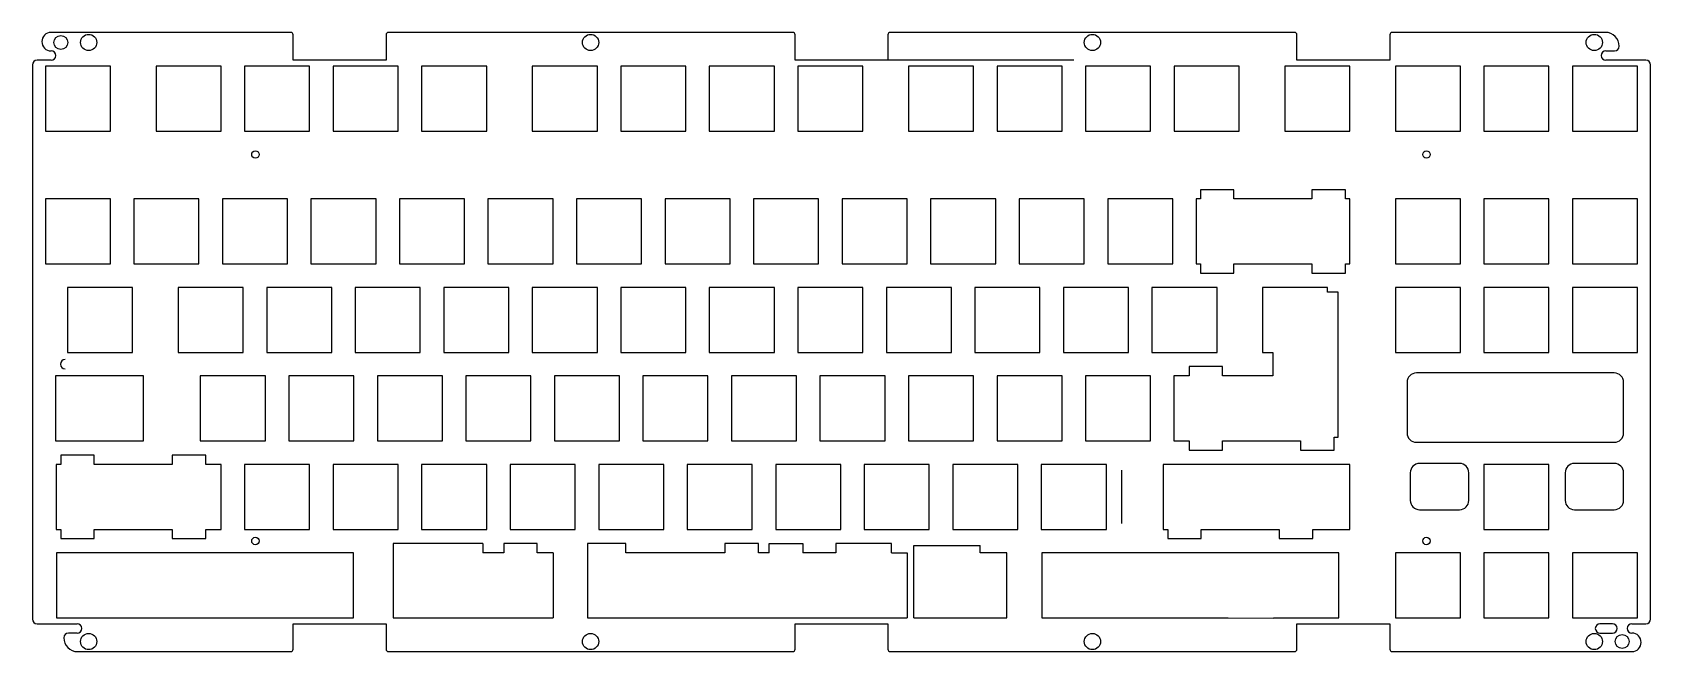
# Model space of a CAD drawing. Header units: millimetres. Extents: x 1404 to 1752, y -700 to -566.
import ezdxf

# ---------------------------------------------------------------- set-up
doc = ezdxf.new("R2010")
doc.units = ezdxf.units.MM
doc.header["$LTSCALE"] = 50
doc.header["$MEASUREMENT"] = 0
doc.layers.get('0').update_dxf_attribs({"linetype": 'CONTINUOUS'})

msp = doc.modelspace()

# ---------------------------------------------------------------- linework, layer by layer
at = {"color": 102, "linetype": 'Continuous'}
for p, q in [((1459.55, -566.34), (1407.97, -566.34)), ((1460.05, -572.34), (1460.05, -566.84)), ((1480.05, -566.84), (1480.05, -572.34)), ((1567.55, -566.34), (1480.55, -566.34)), ((1568.05, -572.34), (1568.05, -566.84)), ((1588.05, -566.84), (1588.05, -572.34)), ((1675.55, -566.34), (1588.55, -566.34)), ((1676.05, -572.34), (1676.05, -566.84)), ((1696.05, -566.84), (1696.05, -572.34)), ((1742.41, -566.34), (1696.55, -566.34)), ((1742.53, -570.34), (1744.41, -570.34)), ((1403.93, -573.34), (1403.93, -692.7)), ((1407.97, -572.34), (1404.93, -572.34)), ((1406.74, -573.64), (1406.74, -587.64)), ((1420.74, -573.64), (1406.74, -573.64)), ((1420.74, -587.64), (1420.74, -573.64)), ((1430.55, -573.64), (1430.55, -587.64)), ((1444.55, -573.64), (1430.55, -573.64)), ((1444.55, -587.64), (1444.55, -573.64)), ((1449.6, -573.64), (1449.6, -587.64)), ((1463.6, -573.64), (1449.6, -573.64)), ((1480.05, -572.34), (1460.05, -572.34)), ((1463.6, -587.64), (1463.6, -573.64)), ((1468.65, -573.64), (1468.65, -587.64)), ((1482.65, -573.64), (1468.65, -573.64)), ((1482.65, -587.64), (1482.65, -573.64)), ((1487.7, -573.64), (1487.7, -587.64)), ((1501.7, -573.64), (1487.7, -573.64)), ((1501.7, -587.64), (1501.7, -573.64)), ((1511.51, -573.64), (1511.51, -587.64)), ((1525.51, -573.64), (1511.51, -573.64)), ((1525.51, -587.64), (1525.51, -573.64)), ((1530.56, -573.64), (1530.56, -587.64)), ((1544.56, -573.64), (1530.56, -573.64)), ((1544.56, -587.64), (1544.56, -573.64)), ((1549.61, -573.64), (1549.61, -587.64)), ((1563.61, -573.64), (1549.61, -573.64)), ((1563.61, -587.64), (1563.61, -573.64)), ((1628.05, -572.34), (1568.05, -572.34)), ((1568.66, -573.64), (1568.66, -587.64)), ((1582.66, -573.64), (1568.66, -573.64)), ((1582.66, -587.64), (1582.66, -573.64)), ((1592.47, -573.64), (1592.47, -587.64)), ((1606.47, -573.64), (1592.47, -573.64)), ((1606.47, -587.64), (1606.47, -573.64)), ((1611.52, -573.64), (1611.52, -587.64)), ((1625.52, -573.64), (1611.52, -573.64)), ((1625.52, -587.64), (1625.52, -573.64)), ((1630.57, -573.64), (1630.57, -587.64)), ((1644.57, -573.64), (1630.57, -573.64)), ((1644.57, -587.64), (1644.57, -573.64)), ((1663.62, -573.64), (1649.62, -573.64)), ((1649.62, -573.64), (1649.62, -587.64)), ((1663.62, -587.64), (1663.62, -573.64)), ((1687.43, -573.64), (1673.44, -573.64)), ((1673.44, -573.64), (1673.44, -587.64)), ((1696.05, -572.34), (1676.05, -572.34)), ((1687.43, -587.64), (1687.43, -573.64)), ((1711.25, -573.64), (1697.25, -573.64)), ((1697.25, -573.64), (1697.25, -587.64)), ((1711.25, -587.64), (1711.25, -573.64)), ((1730.3, -573.64), (1716.3, -573.64)), ((1716.3, -573.64), (1716.3, -587.64)), ((1730.3, -587.64), (1730.3, -573.64)), ((1749.35, -573.64), (1735.35, -573.64)), ((1735.35, -573.64), (1735.35, -587.64)), ((1751.17, -572.34), (1742.53, -572.34)), ((1749.35, -587.64), (1749.35, -573.64)), ((1752.17, -692.7), (1752.17, -573.34)), ((1406.74, -587.64), (1420.74, -587.64)), ((1430.55, -587.64), (1444.55, -587.64)), ((1449.6, -587.64), (1463.6, -587.64)), ((1468.65, -587.64), (1482.65, -587.64)), ((1487.7, -587.64), (1501.7, -587.64)), ((1511.51, -587.64), (1525.51, -587.64)), ((1530.56, -587.64), (1544.56, -587.64)), ((1549.61, -587.64), (1563.61, -587.64)), ((1568.66, -587.64), (1582.66, -587.64)), ((1592.47, -587.64), (1606.47, -587.64)), ((1611.52, -587.64), (1625.52, -587.64)), ((1630.57, -587.64), (1644.57, -587.64)), ((1649.62, -587.64), (1663.62, -587.64)), ((1673.44, -587.64), (1687.43, -587.64)), ((1697.25, -587.64), (1711.25, -587.64)), ((1716.3, -587.64), (1730.3, -587.64)), ((1735.35, -587.64), (1749.35, -587.64)), ((1406.74, -602.22), (1406.74, -616.22)), ((1420.74, -602.22), (1406.74, -602.22)), ((1420.74, -616.22), (1420.74, -602.22)), ((1425.79, -602.22), (1425.79, -616.22)), ((1439.78, -602.22), (1425.79, -602.22)), ((1439.78, -616.22), (1439.78, -602.22)), ((1444.84, -602.22), (1444.84, -616.22)), ((1458.83, -602.22), (1444.84, -602.22)), ((1458.83, -616.22), (1458.83, -602.22)), ((1463.89, -602.22), (1463.89, -616.22)), ((1477.88, -602.22), (1463.89, -602.22)), ((1477.88, -616.22), (1477.88, -602.22)), ((1482.94, -602.22), (1482.94, -616.22)), ((1496.93, -602.22), (1482.94, -602.22)), ((1496.93, -616.22), (1496.93, -602.22)), ((1501.98, -602.22), (1501.98, -616.22)), ((1515.98, -602.22), (1501.98, -602.22)), ((1515.98, -616.22), (1515.98, -602.22)), ((1521.03, -602.22), (1521.03, -616.22)), ((1535.03, -602.22), (1521.03, -602.22)), ((1535.03, -616.22), (1535.03, -602.22)), ((1540.09, -602.22), (1540.09, -616.22)), ((1554.08, -602.22), (1540.09, -602.22)), ((1554.08, -616.22), (1554.08, -602.22)), ((1559.14, -602.22), (1559.14, -616.22)), ((1573.13, -602.22), (1559.14, -602.22)), ((1573.13, -616.22), (1573.13, -602.22)), ((1578.19, -602.22), (1578.19, -616.22)), ((1592.18, -602.22), (1578.19, -602.22)), ((1592.18, -616.22), (1592.18, -602.22)), ((1597.24, -602.22), (1597.24, -616.22)), ((1611.23, -602.22), (1597.24, -602.22)), ((1611.23, -616.22), (1611.23, -602.22)), ((1616.29, -602.22), (1616.29, -616.22)), ((1630.28, -602.22), (1616.29, -602.22)), ((1630.28, -616.22), (1630.28, -602.22)), ((1649.33, -602.22), (1635.34, -602.22)), ((1635.34, -602.22), (1635.34, -616.22)), ((1649.33, -616.22), (1649.33, -602.22)), ((1655.3, -602.22), (1654.38, -602.22)), ((1654.38, -602.22), (1654.38, -616.22)), ((1662.5, -600.22), (1655.3, -600.22)), ((1655.3, -600.22), (1655.3, -602.22)), ((1662.5, -602.22), (1662.5, -600.22)), ((1679.3, -602.22), (1662.5, -602.22)), ((1686.5, -600.22), (1679.3, -600.22)), ((1679.3, -600.22), (1679.3, -602.22)), ((1686.5, -602.22), (1686.5, -600.22)), ((1687.43, -602.22), (1686.5, -602.22)), ((1687.43, -616.22), (1687.43, -602.22)), ((1711.25, -602.22), (1697.25, -602.22)), ((1697.25, -602.22), (1697.25, -616.22)), ((1711.25, -616.22), (1711.25, -602.22)), ((1730.3, -602.22), (1716.3, -602.22)), ((1716.3, -602.22), (1716.3, -616.22)), ((1730.3, -616.22), (1730.3, -602.22)), ((1749.35, -602.22), (1735.35, -602.22)), ((1735.35, -602.22), (1735.35, -616.22)), ((1749.35, -616.22), (1749.35, -602.22)), ((1406.74, -616.22), (1420.74, -616.22)), ((1425.79, -616.22), (1439.78, -616.22)), ((1444.84, -616.22), (1458.83, -616.22)), ((1463.89, -616.22), (1477.88, -616.22)), ((1482.94, -616.22), (1496.93, -616.22)), ((1501.98, -616.22), (1515.98, -616.22)), ((1521.03, -616.22), (1535.03, -616.22)), ((1540.09, -616.22), (1554.08, -616.22)), ((1559.14, -616.22), (1573.13, -616.22)), ((1578.19, -616.22), (1592.18, -616.22)), ((1597.24, -616.22), (1611.23, -616.22)), ((1616.29, -616.22), (1630.28, -616.22)), ((1635.34, -616.22), (1649.33, -616.22)), ((1654.38, -616.22), (1655.3, -616.22)), ((1655.3, -616.22), (1655.3, -618.22)), ((1662.5, -616.22), (1679.3, -616.22)), ((1662.5, -618.22), (1662.5, -616.22)), ((1679.3, -616.22), (1679.3, -618.22)), ((1686.5, -616.22), (1687.43, -616.22)), ((1686.5, -618.22), (1686.5, -616.22)), ((1697.25, -616.22), (1711.25, -616.22)), ((1716.3, -616.22), (1730.3, -616.22)), ((1735.35, -616.22), (1749.35, -616.22)), ((1655.3, -618.22), (1662.5, -618.22)), ((1679.3, -618.22), (1686.5, -618.22)), ((1411.5, -621.27), (1411.5, -635.27)), ((1425.5, -621.27), (1411.5, -621.27)), ((1425.5, -635.27), (1425.5, -621.27)), ((1435.31, -621.27), (1435.31, -635.27)), ((1449.31, -621.27), (1435.31, -621.27)), ((1449.31, -635.27), (1449.31, -621.27)), ((1454.36, -621.27), (1454.36, -635.27)), ((1468.36, -621.27), (1454.36, -621.27)), ((1468.36, -635.27), (1468.36, -621.27)), ((1473.41, -621.27), (1473.41, -635.27)), ((1487.41, -621.27), (1473.41, -621.27)), ((1487.41, -635.27), (1487.41, -621.27)), ((1492.46, -621.27), (1492.46, -635.27)), ((1506.46, -621.27), (1492.46, -621.27)), ((1506.46, -635.27), (1506.46, -621.27)), ((1511.51, -621.27), (1511.51, -635.27)), ((1525.51, -621.27), (1511.51, -621.27)), ((1525.51, -635.27), (1525.51, -621.27)), ((1530.56, -621.27), (1530.56, -635.27)), ((1544.56, -621.27), (1530.56, -621.27)), ((1544.56, -635.27), (1544.56, -621.27)), ((1549.61, -621.27), (1549.61, -635.27)), ((1563.61, -621.27), (1549.61, -621.27)), ((1563.61, -635.27), (1563.61, -621.27)), ((1568.66, -621.27), (1568.66, -635.27)), ((1582.66, -621.27), (1568.66, -621.27)), ((1582.66, -635.27), (1582.66, -621.27)), ((1587.71, -621.27), (1587.71, -635.27)), ((1601.71, -621.27), (1587.71, -621.27)), ((1601.71, -635.27), (1601.71, -621.27)), ((1620.76, -621.27), (1606.76, -621.27)), ((1606.76, -621.27), (1606.76, -635.27)), ((1620.76, -635.27), (1620.76, -621.27)), ((1639.81, -621.27), (1625.81, -621.27)), ((1625.81, -621.27), (1625.81, -635.27)), ((1639.81, -635.27), (1639.81, -621.27)), ((1658.86, -621.27), (1644.86, -621.27)), ((1644.86, -621.27), (1644.86, -635.27)), ((1658.86, -635.27), (1658.86, -621.27)), ((1682.67, -621.27), (1668.67, -621.27)), ((1668.67, -621.27), (1668.67, -635.27)), ((1682.67, -622.3), (1682.67, -621.27)), ((1684.9, -622.3), (1682.67, -622.3)), ((1684.9, -653.5), (1684.9, -622.3)), ((1711.25, -621.27), (1697.25, -621.27)), ((1697.25, -621.27), (1697.25, -635.27)), ((1711.25, -635.27), (1711.25, -621.27)), ((1730.3, -621.27), (1716.3, -621.27)), ((1716.3, -621.27), (1716.3, -635.27)), ((1730.3, -635.27), (1730.3, -621.27)), ((1749.35, -621.27), (1735.35, -621.27)), ((1735.35, -621.27), (1735.35, -635.27)), ((1749.35, -635.27), (1749.35, -621.27)), ((1411.5, -635.27), (1425.5, -635.27)), ((1435.31, -635.27), (1449.31, -635.27)), ((1454.36, -635.27), (1468.36, -635.27)), ((1473.41, -635.27), (1487.41, -635.27)), ((1492.46, -635.27), (1506.46, -635.27)), ((1511.51, -635.27), (1525.51, -635.27)), ((1530.56, -635.27), (1544.56, -635.27)), ((1549.61, -635.27), (1563.61, -635.27)), ((1568.66, -635.27), (1582.66, -635.27)), ((1587.71, -635.27), (1601.71, -635.27)), ((1606.76, -635.27), (1620.76, -635.27)), ((1625.81, -635.27), (1639.81, -635.27)), ((1644.86, -635.27), (1658.86, -635.27)), ((1668.67, -635.27), (1670.9, -635.27)), ((1670.9, -635.27), (1670.9, -640.32)), ((1697.25, -635.27), (1711.25, -635.27)), ((1716.3, -635.27), (1730.3, -635.27)), ((1735.35, -635.27), (1749.35, -635.27)), ((1408.88, -640.32), (1408.88, -654.32)), ((1427.88, -640.32), (1408.88, -640.32)), ((1427.88, -654.32), (1427.88, -640.32)), ((1440.07, -640.32), (1440.07, -654.32)), ((1454.07, -640.32), (1440.07, -640.32)), ((1454.07, -654.32), (1454.07, -640.32)), ((1459.12, -640.32), (1459.12, -654.32)), ((1473.12, -640.32), (1459.12, -640.32)), ((1473.12, -654.32), (1473.12, -640.32)), ((1478.17, -640.32), (1478.17, -654.32)), ((1492.17, -640.32), (1478.17, -640.32)), ((1492.17, -654.32), (1492.17, -640.32)), ((1497.22, -640.32), (1497.22, -654.32)), ((1511.22, -640.32), (1497.22, -640.32)), ((1511.22, -654.32), (1511.22, -640.32)), ((1516.27, -640.32), (1516.27, -654.32)), ((1530.27, -640.32), (1516.27, -640.32)), ((1530.27, -654.32), (1530.27, -640.32)), ((1535.32, -640.32), (1535.32, -654.32)), ((1549.32, -640.32), (1535.32, -640.32)), ((1549.32, -654.32), (1549.32, -640.32)), ((1554.37, -640.32), (1554.37, -654.32)), ((1568.37, -640.32), (1554.37, -640.32)), ((1568.37, -654.32), (1568.37, -640.32)), ((1573.42, -640.32), (1573.42, -654.32)), ((1587.42, -640.32), (1573.42, -640.32)), ((1587.42, -654.32), (1587.42, -640.32)), ((1606.47, -640.32), (1592.47, -640.32)), ((1592.47, -640.32), (1592.47, -654.32)), ((1606.47, -654.32), (1606.47, -640.32)), ((1625.52, -640.32), (1611.52, -640.32)), ((1611.52, -640.32), (1611.52, -654.32)), ((1625.52, -654.32), (1625.52, -640.32)), ((1644.57, -640.32), (1630.57, -640.32)), ((1630.57, -640.32), (1630.57, -654.32)), ((1644.57, -654.32), (1644.57, -640.32)), ((1652.85, -640.32), (1649.54, -640.32)), ((1649.54, -640.32), (1649.54, -654.32)), ((1660.05, -638.32), (1652.85, -638.32)), ((1652.85, -638.32), (1652.85, -640.32)), ((1660.05, -640.32), (1660.05, -638.32)), ((1670.9, -640.32), (1660.05, -640.32)), ((1744.36, -639.69), (1701.76, -639.69)), ((1699.76, -641.69), (1699.76, -652.62)), ((1746.36, -652.62), (1746.36, -641.69)), ((1408.88, -654.32), (1427.88, -654.32)), ((1440.07, -654.32), (1454.07, -654.32)), ((1459.12, -654.32), (1473.12, -654.32)), ((1478.17, -654.32), (1492.17, -654.32)), ((1497.22, -654.32), (1511.22, -654.32)), ((1516.27, -654.32), (1530.27, -654.32)), ((1535.32, -654.32), (1549.32, -654.32)), ((1554.37, -654.32), (1568.37, -654.32)), ((1573.42, -654.32), (1587.42, -654.32)), ((1592.47, -654.32), (1606.47, -654.32)), ((1611.52, -654.32), (1625.52, -654.32)), ((1630.57, -654.32), (1644.57, -654.32)), ((1649.54, -654.32), (1652.85, -654.32)), ((1652.85, -654.32), (1652.85, -656.32)), ((1660.05, -654.32), (1676.85, -654.32)), ((1660.05, -656.32), (1660.05, -654.32)), ((1676.85, -654.32), (1676.85, -656.32)), ((1684.05, -653.5), (1684.9, -653.5)), ((1684.05, -656.32), (1684.05, -653.5)), ((1701.76, -654.62), (1744.36, -654.62)), ((1410.04, -657.37), (1410.04, -659.37)), ((1417.24, -657.37), (1410.04, -657.37)), ((1417.24, -659.37), (1417.24, -657.37)), ((1434.04, -657.37), (1434.04, -659.37)), ((1441.24, -657.37), (1434.04, -657.37)), ((1441.24, -659.37), (1441.24, -657.37)), ((1652.85, -656.32), (1660.05, -656.32)), ((1676.85, -656.32), (1684.05, -656.32)), ((1409.04, -659.37), (1409.04, -673.37)), ((1410.04, -659.37), (1409.04, -659.37)), ((1434.04, -659.37), (1417.24, -659.37)), ((1444.55, -659.37), (1441.24, -659.37)), ((1444.55, -673.37), (1444.55, -659.37)), ((1449.6, -659.37), (1449.6, -673.37)), ((1463.6, -659.37), (1449.6, -659.37)), ((1463.6, -673.37), (1463.6, -659.37)), ((1468.65, -659.37), (1468.65, -673.37)), ((1482.65, -659.37), (1468.65, -659.37)), ((1482.65, -673.37), (1482.65, -659.37)), ((1487.7, -659.37), (1487.7, -673.37)), ((1501.7, -659.37), (1487.7, -659.37)), ((1501.7, -673.37), (1501.7, -659.37)), ((1506.75, -659.37), (1506.75, -673.37)), ((1520.75, -659.37), (1506.75, -659.37)), ((1520.75, -673.37), (1520.75, -659.37)), ((1525.8, -659.37), (1525.8, -673.37)), ((1539.8, -659.37), (1525.8, -659.37)), ((1539.8, -673.37), (1539.8, -659.37)), ((1544.85, -659.37), (1544.85, -673.37)), ((1558.85, -659.37), (1544.85, -659.37)), ((1558.85, -673.37), (1558.85, -659.37)), ((1577.9, -659.37), (1563.9, -659.37)), ((1563.9, -659.37), (1563.9, -673.37)), ((1577.9, -673.37), (1577.9, -659.37)), ((1596.95, -659.37), (1582.95, -659.37)), ((1582.95, -659.37), (1582.95, -673.37)), ((1596.95, -673.37), (1596.95, -659.37)), ((1616, -659.37), (1602, -659.37)), ((1602, -659.37), (1602, -673.37)), ((1616, -673.37), (1616, -659.37)), ((1635.05, -659.37), (1621.05, -659.37)), ((1621.05, -659.37), (1621.05, -673.37)), ((1635.05, -673.37), (1635.05, -659.37)), ((1638.32, -660.61), (1638.32, -672.14)), ((1687.43, -659.37), (1647.28, -659.37)), ((1647.28, -659.37), (1647.28, -673.37)), ((1687.43, -673.37), (1687.43, -659.37)), ((1700.45, -661.18), (1700.45, -667.13)), ((1711.04, -659.18), (1702.45, -659.18)), ((1713.04, -667.13), (1713.04, -661.18)), ((1730.3, -659.37), (1716.3, -659.37)), ((1716.3, -659.37), (1716.3, -673.37)), ((1730.3, -673.37), (1730.3, -659.37)), ((1733.78, -661.18), (1733.78, -667.13)), ((1744.36, -659.18), (1735.78, -659.18)), ((1746.36, -667.13), (1746.36, -661.18)), ((1702.45, -669.13), (1711.04, -669.13)), ((1735.78, -669.13), (1744.36, -669.13)), ((1409.04, -673.37), (1410.04, -673.37)), ((1410.04, -673.37), (1410.04, -675.37)), ((1410.04, -675.37), (1417.24, -675.37)), ((1417.24, -675.37), (1417.24, -673.37)), ((1417.24, -673.37), (1434.04, -673.37)), ((1434.04, -673.37), (1434.04, -675.37)), ((1434.04, -675.37), (1441.24, -675.37)), ((1441.24, -675.37), (1441.24, -673.37)), ((1441.24, -673.37), (1444.55, -673.37)), ((1449.6, -673.37), (1463.6, -673.37)), ((1468.65, -673.37), (1482.65, -673.37)), ((1487.7, -673.37), (1501.7, -673.37)), ((1506.75, -673.37), (1520.75, -673.37)), ((1525.8, -673.37), (1539.8, -673.37)), ((1544.85, -673.37), (1558.85, -673.37)), ((1563.9, -673.37), (1577.9, -673.37)), ((1582.95, -673.37), (1596.95, -673.37)), ((1602, -673.37), (1616, -673.37)), ((1621.05, -673.37), (1635.05, -673.37)), ((1647.28, -673.37), (1648.26, -673.37)), ((1648.26, -673.37), (1648.26, -675.37)), ((1648.26, -675.37), (1655.46, -675.37)), ((1655.46, -673.37), (1672.26, -673.37)), ((1655.46, -675.37), (1655.46, -673.37)), ((1672.26, -673.37), (1672.26, -675.37)), ((1672.26, -675.37), (1679.46, -675.37)), ((1679.46, -673.37), (1687.43, -673.37)), ((1679.46, -675.37), (1679.46, -673.37)), ((1716.3, -673.37), (1730.3, -673.37)), ((1409.12, -678.42), (1409.12, -692.42)), ((1425.51, -678.42), (1409.12, -678.42)), ((1473.03, -678.42), (1425.51, -678.42)), ((1473.03, -692.42), (1473.03, -678.42)), ((1481.58, -676.42), (1481.58, -692.42)), ((1500.88, -676.42), (1481.58, -676.42)), ((1500.88, -676.42), (1500.88, -678.42)), ((1505.38, -678.42), (1500.88, -678.42)), ((1505.38, -676.42), (1505.38, -678.42)), ((1512.58, -676.42), (1505.38, -676.42)), ((1512.58, -678.42), (1512.58, -676.42)), ((1523.42, -676.42), (1523.42, -692.42)), ((1552.92, -678.42), (1531.66, -678.42)), ((1560.22, -676.42), (1552.92, -676.42)), ((1552.92, -676.42), (1552.92, -678.42)), ((1560.22, -678.42), (1560.22, -676.42)), ((1562.51, -678.42), (1560.22, -678.42)), ((1576.82, -678.42), (1569.76, -678.42)), ((1588.78, -676.42), (1576.82, -676.42)), ((1576.82, -676.42), (1576.82, -678.42)), ((1588.78, -678.42), (1588.78, -676.42)), ((1593.62, -676.83), (1607.86, -676.83)), ((1593.62, -692.42), (1593.62, -676.83)), ((1613.62, -678.42), (1607.86, -678.42)), ((1613.62, -692.42), (1613.62, -678.42)), ((1637.43, -678.42), (1621.14, -678.42)), ((1621.14, -678.42), (1621.14, -692.42)), ((1661.24, -678.42), (1637.43, -678.42)), ((1685.05, -678.42), (1661.24, -678.42)), ((1685.05, -692.42), (1685.05, -678.42)), ((1711.25, -678.42), (1697.25, -678.42)), ((1697.25, -678.42), (1697.25, -692.42)), ((1711.25, -692.42), (1711.25, -678.42)), ((1730.3, -678.42), (1716.3, -678.42)), ((1716.3, -678.42), (1716.3, -692.42)), ((1730.3, -692.42), (1730.3, -678.42)), ((1749.35, -678.42), (1735.35, -678.42)), ((1735.35, -678.42), (1735.35, -692.42)), ((1749.35, -692.42), (1749.35, -678.42)), ((1409.12, -692.42), (1425.51, -692.42)), ((1425.51, -692.42), (1473.03, -692.42)), ((1481.58, -692.42), (1515.98, -692.42)), ((1523.42, -692.42), (1592.18, -692.42)), ((1593.62, -692.42), (1613.62, -692.42)), ((1621.14, -692.42), (1637.43, -692.42)), ((1637.43, -692.42), (1661.24, -692.42)), ((1661.24, -692.42), (1671.05, -692.46)), ((1671.05, -692.42), (1685.05, -692.42)), ((1671.05, -692.46), (1671.05, -692.42)), ((1697.25, -692.42), (1711.25, -692.42)), ((1716.3, -692.42), (1730.3, -692.42)), ((1735.35, -692.42), (1749.35, -692.42)), ((1404.93, -693.7), (1413.57, -693.7)), ((1413.57, -695.7), (1411.69, -695.7)), ((1460.05, -699.2), (1460.05, -693.7)), ((1460.05, -693.7), (1480.05, -693.7)), ((1480.05, -693.7), (1480.05, -699.2)), ((1568.05, -693.7), (1588.05, -693.7)), ((1568.05, -699.2), (1568.05, -693.7)), ((1588.05, -693.7), (1588.05, -699.2)), ((1676.05, -693.7), (1696.05, -693.7)), ((1676.05, -699.2), (1676.05, -693.7)), ((1696.05, -693.7), (1696.05, -699.2)), ((1743.97, -693.7), (1741.27, -693.7)), ((1741.27, -695.7), (1743.97, -695.7)), ((1748.14, -693.7), (1751.17, -693.7)), ((1413.69, -699.7), (1459.55, -699.7)), ((1480.55, -699.7), (1567.55, -699.7)), ((1588.55, -699.7), (1675.55, -699.7)), ((1696.55, -699.7), (1748.14, -699.7))]:
    msp.add_line(p, q, dxfattribs=at)
at = {"linetype": 'Continuous', "lineweight": 25}
for p, q in [((1473.03, -678.42), (1425.51, -678.42)), ((1473.03, -692.42), (1473.03, -678.42)), ((1425.51, -692.42), (1473.03, -692.42))]:
    msp.add_line(p, q, dxfattribs=at)
for p, q in [((1515.98, -678.42), (1512.58, -678.42)), ((1515.98, -678.42), (1515.98, -692.42)), ((1531.66, -676.42), (1523.42, -676.42)), ((1531.66, -678.42), (1531.66, -676.42)), ((1562.51, -678.42), (1562.51, -676.42)), ((1562.51, -676.42), (1569.76, -676.42)), ((1569.76, -676.42), (1569.76, -678.42)), ((1588.78, -678.42), (1592.18, -678.42)), ((1592.18, -678.42), (1592.18, -692.42)), ((1607.86, -678.42), (1607.86, -676.83))]:
    msp.add_line(p, q)
for centre, radius in [((1410.05, -568.52), 1.5), ((1416.05, -568.52), 1.75), ((1524.05, -568.52), 1.75), ((1632.05, -568.52), 1.75), ((1740.05, -568.52), 1.75), ((1451.93, -592.64), 0.8), ((1703.93, -592.64), 0.8), ((1451.93, -675.87), 0.8), ((1703.93, -675.87), 0.8), ((1416.05, -697.52), 1.75), ((1524.05, -697.52), 1.75), ((1632.05, -697.52), 1.75), ((1740.05, -697.52), 1.75), ((1746.05, -697.52), 1.5)]:
    msp.add_circle(centre, radius)
at = {"color": 102, "linetype": 'Continuous'}
for centre, radius, start, end in [((1407.97, -568.34), 2, 90, 270), ((1459.55, -566.84), 0.5, 0, 90), ((1480.55, -566.84), 0.5, 90, 180), ((1567.55, -566.84), 0.5, 0, 90), ((1588.55, -566.84), 0.5, 90, 180), ((1675.55, -566.84), 0.5, 0, 90), ((1696.55, -566.84), 0.5, 90, 180), ((1742.41, -569.34), 3, 0, 90), ((1407.97, -571.34), 1, 270, 90), ((1742.53, -571.34), 1, 90, 270), ((1744.41, -569.34), 1, 270, 0), ((1404.93, -573.34), 1, 90, 180), ((1751.17, -573.34), 1, 0, 90), ((1410.97, -637.8), 1, 90, 270), ((1701.76, -641.69), 2, 90, 180), ((1744.36, -641.69), 2, 0, 90), ((1701.76, -652.62), 2, 180, 270), ((1744.36, -652.62), 2, 270, 0), ((1702.45, -661.18), 2, 90, 180), ((1711.04, -661.18), 2, 0, 90), ((1735.78, -661.18), 2, 90, 180), ((1744.36, -661.18), 2, 0, 90), ((1702.45, -667.13), 2, 180, 270), ((1711.04, -667.13), 2, 270, 0), ((1735.78, -667.13), 2, 180, 270), ((1744.36, -667.13), 2, 270, 0), ((1404.93, -692.7), 1, 180, 270), ((1751.17, -692.7), 1, 270, 360), ((1411.69, -696.7), 1, 90, 180), ((1413.57, -694.7), 1, 270, 90), ((1741.27, -694.7), 1, 90, 270), ((1743.97, -694.7), 1, 270, 90), ((1748.14, -694.7), 1, 90, 270), ((1748.14, -697.7), 2, 270, 90), ((1413.69, -696.7), 3, 180, 270), ((1459.55, -699.2), 0.5, 270, 0), ((1480.55, -699.2), 0.5, 180, 270), ((1567.55, -699.2), 0.5, 270, 0), ((1588.55, -699.2), 0.5, 180, 270), ((1675.55, -699.2), 0.5, 270, 0), ((1696.55, -699.2), 0.5, 180, 270)]:
    msp.add_arc(centre, radius, start, end, dxfattribs=at)

doc.saveas('drawing.dxf')
